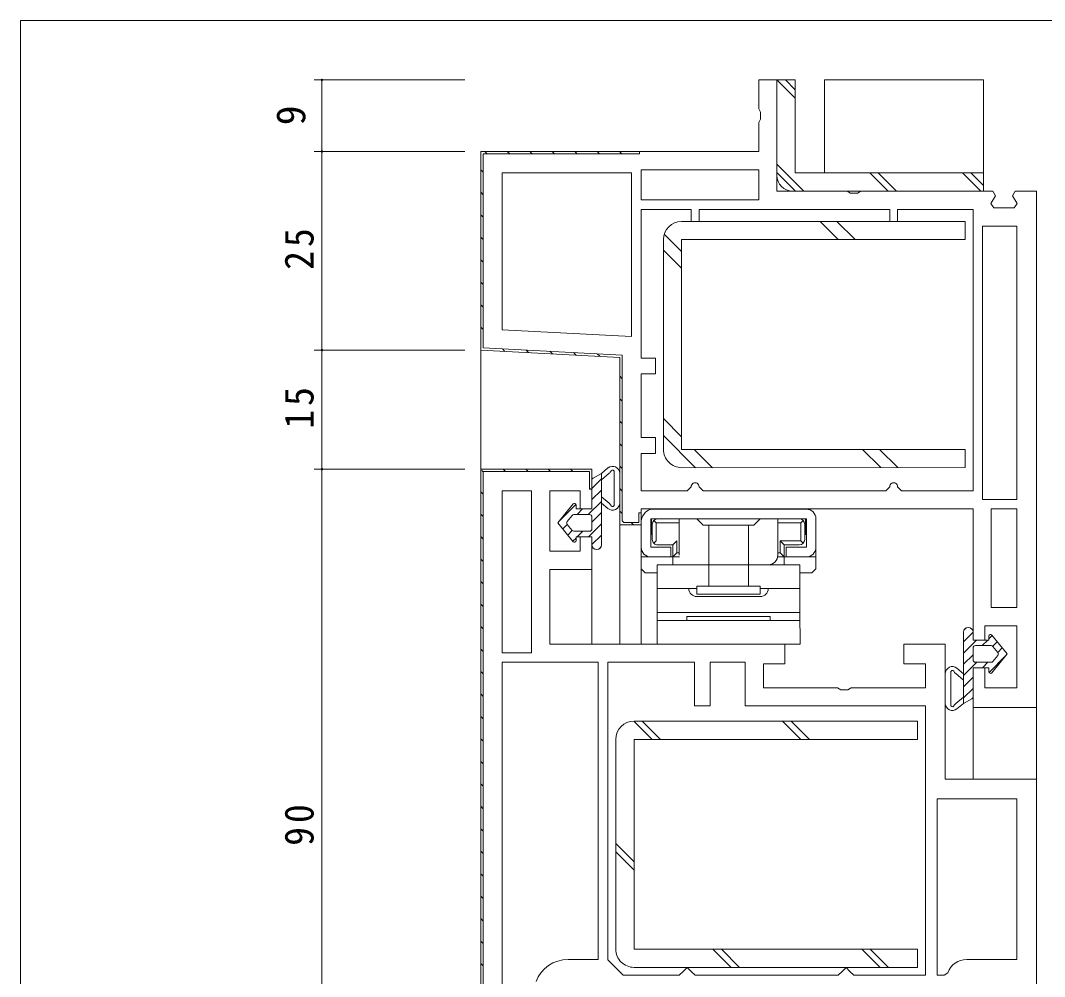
# Model space of a CAD drawing. Units: millimetres on the paper. Extents: x -420 to 373, y -297 to 267.
# Drawn here: x -417.7 to -288.7, y 144.1 to 264.4 of the extents above; entities that cross this region are included whole.
import ezdxf
from ezdxf.enums import TextEntityAlignment as Align

# ---------------------------------------------------------------- set-up
doc = ezdxf.new("R2010")
doc.units = ezdxf.units.MM
for name, color, linetype, lineweight in [('0-1_YKK_ZWAK', 7, 'Continuous', 9), ('0-3_YKK_12', 2, 'Continuous', 9), ('0-4_YKK_D', 6, 'Continuous', 9), ('0-6_YKK_13', 4, 'Continuous', 9), ('0-7_YKK_11', 7, 'Continuous', 9)]:
    doc.layers.add(name, color=color, linetype=linetype, lineweight=lineweight)
doc.styles.add('ＭＳ ゴシック', font='')
doc.styles.get('ＭＳ ゴシック').set_extended_font_data('MS Gothic')

msp = doc.modelspace()

# ---------------------------------------------------------------- linework, layer by layer
at = {"layer": '0-1_YKK_ZWAK'}
for p in [(-417.7, -260.6), (352.3, 264.4)]:
    msp.add_line(p, (-417.7, 264.4), dxfattribs=at)
at = {"layer": '0-3_YKK_12'}
for p, q in [((-359.731, 223.388), (-359.731, 4.022)), ((-342.231, 201.414), (-342.231, 185.914)), ((-339.531, 201.414), (-339.531, 185.914)), ((-345.731, 195.814), (-345.731, 185.914)), ((-297.731, 178.414), (-297.731, 168.914)), ((-289.731, 178.414), (-289.731, 4.022))]:
    msp.add_line(p, q, dxfattribs=at)
at = {"layer": '0-4_YKK_D'}
for p, q in [((-361.725, 256.914), (-380.731, 256.914)), ((-379.731, 256.914), (-379.731, 247.914)), ((-361.725, 247.914), (-380.731, 247.914)), ((-361.725, 247.914), (-380.731, 247.914)), ((-379.731, 247.914), (-379.731, 222.914)), ((-361.725, 222.914), (-380.731, 222.914)), ((-361.725, 222.914), (-380.731, 222.914)), ((-379.731, 222.914), (-379.731, 207.914)), ((-361.725, 207.914), (-380.731, 207.914)), ((-361.725, 207.914), (-380.731, 207.914)), ((-379.731, 207.914), (-379.731, 117.914))]:
    msp.add_line(p, q, dxfattribs=at)
for centre, start, end in [((-379.731, 256.914), 90, 270), ((-379.731, 256.914), 270, 90), ((-379.731, 247.914), 90, 270), ((-379.731, 247.914), 90, 270), ((-379.731, 247.914), 270, 90), ((-379.731, 247.914), 270, 90), ((-379.731, 222.914), 90, 270), ((-379.731, 222.914), 90, 270), ((-379.731, 222.914), 270, 90), ((-379.731, 222.914), 270, 90), ((-379.731, 207.914), 90, 270), ((-379.731, 207.914), 90, 270), ((-379.731, 207.914), 270, 90), ((-379.731, 207.914), 270, 90)]:
    msp.add_arc(centre, 0.106, start, end, dxfattribs=at)
at = {"layer": '0-6_YKK_13'}
for p, q in [((-322.431, 256.914), (-320.131, 256.914)), ((-322.431, 244.914), (-322.431, 256.914)), ((-322.431, 256.914), (-320.131, 254.614)), ((-321.369, 256.914), (-320.131, 255.675)), ((-320.131, 256.914), (-320.131, 245.214)), ((-316.431, 256.914), (-316.431, 245.214)), ((-322.431, 246.308), (-319.036, 242.914)), ((-322.431, 245.247), (-320.098, 242.914)), ((-320.131, 245.214), (-296.431, 245.214)), ((-310.731, 245.214), (-308.431, 242.914)), ((-309.669, 245.214), (-307.369, 242.914)), ((-299.063, 245.214), (-296.763, 242.914)), ((-298.002, 245.214), (-296.431, 243.643)), ((-296.431, 245.214), (-296.431, 242.914)), ((-296.431, 242.914), (-320.431, 242.914)), ((-317.005, 239.114), (-314.705, 236.814)), ((-314.882, 239.114), (-312.582, 236.814)), ((-336.621, 237.518), (-334.431, 235.328)), ((-336.731, 210.413), (-336.731, 236.813)), ((-336.731, 235.505), (-334.431, 233.205)), ((-336.731, 214.294), (-334.431, 211.994)), ((-336.731, 212.171), (-332.673, 208.113)), ((-332.85, 210.413), (-330.55, 208.113)), ((-311.638, 210.414), (-309.338, 208.114)), ((-309.515, 210.414), (-307.215, 208.114)), ((-345.731, 205.501), (-344.531, 206.701)), ((-345.731, 206.542), (-345.73, 202.914)), ((-344.531, 206.581), (-343.551, 207.408)), ((-344.53, 198.414), (-344.531, 207.381)), ((-342.931, 203.419), (-342.931, 207.626)), ((-342.231, 203.652), (-342.231, 207.386)), ((-345.731, 204.086), (-344.531, 205.287)), ((-346.189, 202.214), (-344.531, 203.872)), ((-344.531, 204.456), (-343.551, 203.629)), ((-350.03, 201.164), (-348.089, 203.54)), ((-349.866, 201.365), (-347.745, 203.486)), ((-347.731, 203.412), (-347.73, 202.914)), ((-347.73, 202.914), (-345.73, 202.914)), ((-347.603, 202.214), (-346.903, 202.914)), ((-344.531, 203.657), (-343.71, 202.963)), ((-338.327, 202.886), (-318.727, 202.886)), ((-348.229, 202.104), (-348.842, 201.354)), ((-347.997, 202.214), (-346.03, 202.214)), ((-345.73, 201.258), (-344.53, 202.458)), ((-345.73, 201.914), (-345.73, 200.414)), ((-338.327, 201.686), (-318.727, 201.686)), ((-338.327, 198.086), (-338.327, 201.686)), ((-338.227, 201.686), (-336.227, 201.686)), ((-338.227, 201.686), (-338.227, 199.686)), ((-337.627, 201.186), (-337.922, 201.481)), ((-319.627, 201.686), (-337.427, 201.686)), ((-334.727, 197.086), (-334.727, 201.686)), ((-331.727, 200.886), (-332.527, 201.686)), ((-332.122, 201.686), (-324.931, 201.686)), ((-325.327, 200.886), (-324.527, 201.686)), ((-322.327, 197.086), (-322.327, 201.686)), ((-320.827, 201.686), (-318.827, 201.686)), ((-318.827, 199.686), (-318.827, 201.686)), ((-318.727, 198.086), (-318.727, 201.686)), ((-317.527, 201.686), (-317.527, 198.086)), ((-350.03, 201.164), (-348.089, 198.788)), ((-349.411, 200.406), (-348.842, 200.974)), ((-348.842, 200.974), (-348.229, 200.224)), ((-348.775, 199.627), (-348.205, 200.198)), ((-346.03, 200.114), (-347.997, 200.114)), ((-347.574, 199.414), (-346.874, 200.114)), ((-346.16, 199.414), (-344.53, 201.044)), ((-339.527, 198.086), (-339.527, 201.186)), ((-338.127, 199.086), (-338.127, 200.986)), ((-337.627, 201.186), (-334.727, 201.186)), ((-337.627, 198.886), (-337.627, 201.186)), ((-331.727, 200.886), (-325.327, 200.886)), ((-331.027, 200.886), (-326.027, 200.886)), ((-331.027, 193.186), (-331.027, 200.886)), ((-326.027, 193.186), (-326.027, 200.886)), ((-319.427, 198.886), (-319.427, 201.186)), ((-318.927, 199.086), (-318.927, 200.986)), ((-348.139, 198.849), (-347.73, 199.258)), ((-347.73, 199.414), (-347.73, 198.916)), ((-347.73, 199.414), (-345.73, 199.414)), ((-345.73, 199.414), (-345.73, 198.414)), ((-345.729, 198.43), (-344.53, 199.63)), ((-338.327, 199.686), (-338.127, 199.686)), ((-337.627, 198.886), (-337.922, 198.591)), ((-335.527, 198.386), (-335.027, 198.886)), ((-335.027, 197.386), (-335.027, 198.886)), ((-319.427, 198.886), (-322.027, 198.886)), ((-321.527, 198.386), (-322.027, 198.886)), ((-319.427, 198.886), (-319.132, 198.591)), ((-318.927, 199.686), (-318.727, 199.686)), ((-317.527, 196.386), (-317.527, 199.686)), ((-344.874, 197.871), (-344.587, 198.158)), ((-335.777, 198.086), (-338.327, 198.086)), ((-335.527, 198.386), (-337.427, 198.386)), ((-335.777, 196.886), (-335.777, 198.086)), ((-335.527, 195.886), (-335.527, 198.386)), ((-322.327, 197.386), (-322.027, 197.386)), ((-321.527, 195.886), (-321.527, 198.386)), ((-319.627, 198.386), (-321.527, 198.386)), ((-318.727, 198.086), (-321.277, 198.086)), ((-321.277, 196.886), (-321.277, 198.086)), ((-339.527, 196.886), (-334.71, 196.886)), ((-339.527, 196.886), (-339.527, 195.386)), ((-338.327, 196.886), (-335.777, 196.886)), ((-322.343, 196.886), (-317.527, 196.886)), ((-321.277, 196.886), (-318.727, 196.886)), ((-339.527, 195.386), (-339.027, 194.886)), ((-339.027, 194.886), (-337.527, 194.886)), ((-319.527, 195.886), (-337.527, 195.886)), ((-337.527, 195.886), (-337.527, 189.89)), ((-319.527, 189.89), (-319.527, 195.886)), ((-337.527, 192.886), (-332.527, 192.886)), ((-332.527, 193.186), (-324.527, 193.186)), ((-324.527, 193.186), (-324.527, 192.186)), ((-324.527, 192.886), (-319.527, 192.886)), ((-324.527, 191.886), (-332.527, 191.886)), ((-337.526, 185.914), (-337.527, 189.89)), ((-337.527, 189.89), (-319.527, 189.89)), ((-337.527, 189.89), (-319.527, 189.89)), ((-319.527, 189.89), (-319.526, 185.914)), ((-337.526, 188.89), (-319.526, 188.89)), ((-323.276, 188.89), (-323.277, 189.39)), ((-298.931, 187.414), (-298.93, 178.447)), ((-297.732, 187.397), (-298.931, 186.198)), ((-298.587, 187.957), (-298.874, 187.67)), ((-297.731, 186.414), (-297.731, 187.414)), ((-293.431, 184.664), (-295.372, 187.04)), ((-319.526, 185.914), (-337.526, 185.914)), ((-297.301, 186.414), (-298.931, 184.784)), ((-295.731, 186.414), (-297.731, 186.414)), ((-295.887, 186.414), (-296.587, 185.714)), ((-295.322, 186.979), (-295.731, 186.57)), ((-295.731, 186.414), (-295.731, 186.912)), ((-294.686, 186.2), (-295.256, 185.63)), ((-297.731, 184.57), (-298.931, 183.37)), ((-297.731, 183.914), (-297.731, 185.414)), ((-297.431, 185.714), (-295.464, 185.714)), ((-293.595, 184.463), (-295.716, 182.342)), ((-293.431, 184.664), (-295.372, 182.288)), ((-294.619, 184.854), (-295.232, 185.604)), ((-295.232, 183.724), (-294.619, 184.474)), ((-294.05, 185.422), (-294.619, 184.854)), ((-297.272, 183.614), (-298.931, 181.956)), ((-295.464, 183.614), (-297.431, 183.614)), ((-295.858, 183.614), (-296.558, 182.914)), ((-301.231, 182.176), (-301.231, 178.442)), ((-300.53, 182.409), (-300.53, 178.202)), ((-298.931, 181.372), (-299.915, 182.199)), ((-298.931, 182.171), (-299.756, 182.865)), ((-295.731, 182.914), (-297.731, 182.914)), ((-297.73, 179.286), (-297.731, 182.914)), ((-295.731, 182.416), (-295.731, 182.914)), ((-297.731, 181.741), (-298.93, 180.541)), ((-297.73, 180.327), (-298.93, 179.127)), ((-298.93, 179.246), (-299.914, 178.419)), ((-338.148, 173.913), (-340.448, 176.213)), ((-340.431, 176.213), (-304.731, 176.214)), ((-337.086, 173.913), (-339.386, 176.213)), ((-319.41, 173.914), (-321.71, 176.214)), ((-318.349, 173.914), (-320.648, 176.214)), ((-304.731, 176.214), (-304.731, 173.914)), ((-342.73, 147.513), (-342.731, 173.913)), ((-304.731, 173.914), (-340.431, 173.913)), ((-340.431, 173.913), (-340.43, 147.513)), ((-340.431, 158.519), (-342.731, 160.819)), ((-340.431, 157.458), (-342.731, 159.758)), ((-340.43, 147.513), (-304.73, 147.514)), ((-328.186, 145.214), (-330.486, 147.513)), ((-327.125, 145.214), (-329.425, 147.513)), ((-309.449, 145.214), (-311.749, 147.514)), ((-308.387, 145.214), (-310.687, 147.514)), ((-304.73, 147.514), (-304.73, 145.214)), ((-304.73, 145.214), (-340.43, 145.213))]:
    msp.add_line(p, q, dxfattribs=at)
for points in [[(-316.431, 256.914), (-296.431, 256.914), (-296.431, 245.214)], [(-334.431, 239.113), (-298.731, 239.114), (-298.731, 236.814), (-334.431, 236.813), (-334.431, 210.413), (-298.731, 210.414), (-298.73, 208.114), (-334.431, 208.113)], [(-345.576, 206.804), (-344.531, 207.381), (-343.71, 208.075)], [(-322.327, 201.186), (-319.427, 201.186), (-319.132, 201.481)], [(-321.527, 196.886), (-322.027, 197.386), (-322.027, 198.886)], [(-335.527, 196.886), (-335.027, 197.386), (-334.727, 197.386)], [(-317.527, 196.886), (-317.527, 195.386), (-318.027, 194.886), (-319.527, 194.886)], [(-332.527, 193.186), (-332.527, 192.186), (-324.527, 192.186)], [(-333.776, 188.89), (-333.777, 189.39), (-323.277, 189.39)], [(-297.885, 179.024), (-298.93, 178.447), (-299.756, 177.753)]]:
    msp.add_lwpolyline(points, dxfattribs=at)
for centre, radius, start, end in [((-320.431, 244.914), 2, 180, 270), ((-334.431, 236.813), 2.3, 90.00151, 180.00151), ((-334.431, 210.413), 2.3, 180.00151, 270.00151), ((-343.127, 207.389), 0.897, 359.80255, 130.11365), ((-344.195, 208.174), 1, 310.04936, 332.44691), ((-343.131, 207.619), 0.2, 334.72615, 152.44691), ((-345.431, 206.542), 0.3, 118.8896, 180.00302), ((-347.933, 203.412), 0.202, 0.00302, 140.75041), ((-343.131, 203.652), 0.9, 229.95668, 0.00302), ((-344.195, 202.864), 1, 27.55913, 49.95668), ((-343.131, 203.419), 0.2, 207.55913, 25.27989), ((-337.812, 201.249), 1.716, 107.45262, 182.1152), ((-318.727, 201.686), 1.2, 0.00151, 90.00151), ((-348.61, 201.164), 0.3, 140.75041, 219.25562), ((-347.997, 201.914), 0.3, 90.00302, 140.75041), ((-346.03, 201.914), 0.3, 0.00302, 90.00302), ((-337.427, 200.986), 0.7, 90.00151, 180.00151), ((-319.627, 200.986), 0.7, 0.00151, 90.00151), ((-347.997, 200.414), 0.3, 219.25562, 270.00302), ((-346.03, 200.414), 0.3, 270.00302, 0.00302), ((-347.932, 198.916), 0.202, 219.25562, 0.00302), ((-337.427, 199.086), 0.7, 180.00151, 270.00151), ((-319.627, 199.086), 0.7, 270.00151, 0.00151), ((-345.13, 198.414), 0.6, 180.00302, 0.00302), ((-338.327, 198.086), 1.2, 180.00151, 270.00151), ((-318.727, 198.086), 1.2, 270.00151, 0.00151), ((-323.527, 197.086), 1.2, 270.00151, 0.00151), ((-332.527, 192.886), 1, 180.00151, 270.00151), ((-324.527, 192.886), 1, 270.00151, 0.00151), ((-298.331, 187.414), 0.6, 0.00302, 180.00302), ((-295.529, 186.912), 0.202, 39.25562, 180.00302), ((-297.431, 185.414), 0.3, 90.00302, 180.00302), ((-295.464, 185.414), 0.3, 39.25562, 90.00302), ((-294.851, 184.664), 0.3, 320.75041, 39.25562), ((-297.431, 183.914), 0.3, 180.00302, 270.00302), ((-295.464, 183.914), 0.3, 270.00302, 320.75041), ((-300.334, 182.179), 0.897, 49.89241, 180.20349), ((-300.33, 182.409), 0.2, 27.55913, 205.27989), ((-299.275, 182.948), 0.986, 206.94604, 229.50815), ((-295.528, 182.416), 0.202, 180.00302, 320.75041), ((-298.03, 179.286), 0.3, 298.8896, 0.00302), ((-300.334, 178.439), 0.897, 179.80255, 310.11365), ((-300.33, 178.209), 0.2, 154.72615, 332.44691), ((-299.274, 177.67), 0.986, 130.49794, 153.06003), ((-340.431, 173.913), 2.3, 90.00151, 180.00151), ((-340.43, 147.513), 2.3, 180.00151, 270.00151)]:
    msp.add_arc(centre, radius, start, end, dxfattribs=at)
at = {"layer": '0-7_YKK_11'}
for p, q in [((-359.231, 247.914), (-339.731, 247.914)), ((-359.216, 247.914), (-358.916, 247.614)), ((-356.387, 247.914), (-356.087, 247.614)), ((-353.559, 247.914), (-353.259, 247.614)), ((-350.731, 247.914), (-350.431, 247.614)), ((-347.902, 247.914), (-347.602, 247.614)), ((-345.074, 247.914), (-344.774, 247.614)), ((-342.245, 247.914), (-341.945, 247.614)), ((-339.731, 247.914), (-339.731, 247.614)), ((-359.731, 245.6), (-359.431, 245.3)), ((-340.731, 245.214), (-340.731, 224.622)), ((-359.731, 242.772), (-359.431, 242.472)), ((-324.731, 241.814), (-339.531, 241.814)), ((-359.731, 239.943), (-359.431, 239.643)), ((-297.731, 205.214), (-297.731, 240.614)), ((-296.531, 204.114), (-296.531, 238.514)), ((-359.731, 237.115), (-359.431, 236.815)), ((-359.731, 234.287), (-359.431, 233.986)), ((-359.731, 231.458), (-359.431, 231.158)), ((-359.731, 228.63), (-359.431, 228.33)), ((-359.731, 225.801), (-359.431, 225.501)), ((-357.001, 223.071), (-356.684, 222.754)), ((-354.016, 222.915), (-353.699, 222.598)), ((-351.031, 222.758), (-350.714, 222.441)), ((-348.046, 222.602), (-347.729, 222.285)), ((-345.061, 222.446), (-344.744, 222.129)), ((-342.231, 219.615), (-341.931, 219.315)), ((-342.231, 216.787), (-341.931, 216.486)), ((-342.231, 213.958), (-341.931, 213.658)), ((-342.231, 211.13), (-341.931, 210.83)), ((-359.584, 207.767), (-359.372, 207.555)), ((-356.902, 207.914), (-356.602, 207.614)), ((-354.074, 207.914), (-353.774, 207.614)), ((-351.245, 207.914), (-350.945, 207.614)), ((-348.417, 207.914), (-348.117, 207.614)), ((-342.231, 208.301), (-341.931, 208.001)), ((-359.731, 205.085), (-359.431, 204.785)), ((-353.331, 205.214), (-353.331, 184.814)), ((-346.031, 205.528), (-345.917, 205.414)), ((-342.231, 205.473), (-341.931, 205.173)), ((-342.231, 202.644), (-341.931, 202.344)), ((-295.431, 190.514), (-295.431, 202.914)), ((-359.731, 202.257), (-359.431, 201.957)), ((-341.731, 201.214), (-339.831, 201.214)), ((-340.8, 201.214), (-340.5, 200.914)), ((-359.731, 199.429), (-359.431, 199.129)), ((-359.731, 196.6), (-359.431, 196.3)), ((-359.731, 193.772), (-359.431, 193.472)), ((-359.731, 190.943), (-359.431, 190.643)), ((-359.731, 188.115), (-359.431, 187.815)), ((-359.731, 185.286), (-359.431, 184.986)), ((-357.031, 143.114), (-357.031, 183.614)), ((-343.731, 183.614), (-343.731, 146.167)), ((-359.731, 182.458), (-359.431, 182.158)), ((-359.731, 179.63), (-359.431, 179.33)), ((-359.731, 176.801), (-359.431, 176.501)), ((-359.731, 173.973), (-359.431, 173.673)), ((-359.731, 171.144), (-359.431, 170.844)), ((-359.731, 168.316), (-359.431, 168.016)), ((-302.231, 144.214), (-302.231, 166.414)), ((-359.731, 165.488), (-359.431, 165.188)), ((-359.731, 162.659), (-359.431, 162.359)), ((-359.731, 159.831), (-359.431, 159.531)), ((-359.731, 157.002), (-359.431, 156.702)), ((-359.731, 154.174), (-359.431, 153.874)), ((-359.731, 151.345), (-359.431, 151.045)), ((-359.731, 148.517), (-359.431, 148.217)), ((-359.731, 145.689), (-359.431, 145.388))]:
    msp.add_line(p, q, dxfattribs=at)
for points in [[(-289.731, 242.914), (-289.731, 177.914), (-297.731, 177.914), (-297.731, 182.914), (-296.231, 182.914), (-296.231, 180.414), (-292.231, 180.414), (-292.231, 188.214), (-296.231, 188.214), (-296.231, 186.414), (-297.731, 186.414), (-297.731, 202.914), (-339.531, 202.914), (-339.531, 200.914), (-342.231, 200.914), (-342.231, 221.997), (-359.731, 222.914), (-359.731, 247.914), (-324.731, 247.914), (-324.731, 251.548), (-324.481, 251.981), (-324.481, 252.847), (-324.731, 253.28), (-324.731, 256.914), (-322.431, 256.914), (-322.431, 242.914), (-313.597, 242.914), (-313.164, 242.664), (-312.298, 242.664), (-311.865, 242.914), (-295.253, 242.914), (-294.89, 242.35), (-295.472, 241.377), (-295.109, 240.814), (-292.553, 240.814), (-292.19, 241.377), (-292.772, 242.35), (-292.409, 242.914)], [(-340.731, 245.214), (-340.731, 224.622), (-357.031, 225.476), (-357.031, 245.214)], [(-324.731, 241.814), (-339.531, 241.814), (-339.531, 245.614), (-324.731, 245.614)], [(-296.531, 204.114), (-296.531, 238.514), (-292.231, 238.514), (-292.231, 204.114)], [(-353.331, 205.214), (-353.331, 184.814), (-357.031, 184.814), (-357.031, 205.214)], [(-295.431, 190.514), (-295.431, 202.914), (-292.231, 202.914), (-292.231, 190.514)], [(-343.731, 183.614), (-343.731, 146.167), (-341.778, 144.214), (-334.731, 144.214), (-334.231, 144.714), (-333.731, 145.214), (-333.231, 144.714), (-332.731, 144.214), (-314.731, 144.214), (-314.231, 144.714), (-313.731, 145.214), (-313.231, 144.714), (-312.731, 144.214), (-303.731, 144.214), (-303.731, 178.114), (-326.431, 178.114), (-326.431, 183.614), (-330.831, 183.614), (-330.831, 178.114), (-332.831, 178.114), (-332.831, 183.614)]]:
    msp.add_lwpolyline(points, close=True, dxfattribs=at)
for points in [[(-339.731, 247.614), (-359.431, 247.614), (-359.431, 223.199), (-341.931, 222.281), (-341.931, 201.414), (-341.731, 201.214)], [(-297.731, 205.214), (-297.731, 240.614), (-307.231, 240.614), (-307.231, 239.114), (-308.231, 239.114), (-308.231, 240.614), (-332.231, 240.614), (-332.231, 239.114), (-333.231, 239.114), (-333.231, 240.614), (-339.531, 240.614), (-339.531, 221.914), (-337.731, 221.914), (-337.731, 219.914), (-339.531, 219.914), (-339.531, 211.914), (-337.731, 211.914), (-337.731, 209.914), (-339.531, 209.914), (-339.531, 205.214), (-333.731, 205.214), (-333.231, 205.714)], [(-359.731, 207.914), (-359.731, 117.914), (-351.731, 117.914), (-351.731, 122.914), (-353.231, 122.914), (-353.231, 120.614), (-357.031, 120.614), (-357.031, 128.214), (-353.231, 128.214), (-353.231, 126.414), (-351.731, 126.414), (-351.731, 132.914), (-349.841, 136.187), (-349.972, 136.414), (-351.731, 136.414), (-351.731, 138.914), (-350.658, 142.489)], [(-289.731, 137.914), (-289.731, 168.914), (-301.231, 168.914), (-301.231, 185.914), (-306.431, 185.914), (-306.431, 183.414), (-303.731, 183.414), (-303.731, 180.414), (-313.065, 180.414), (-313.498, 180.164), (-314.364, 180.164), (-314.797, 180.414), (-324.131, 180.414), (-324.131, 183.414), (-321.431, 183.414), (-321.431, 185.914), (-351.031, 185.914), (-351.031, 195.314), (-345.731, 195.314), (-345.731, 199.414), (-347.231, 199.414), (-347.231, 197.614), (-351.031, 197.614), (-351.031, 205.214), (-347.231, 205.214), (-347.231, 202.914), (-345.731, 202.914), (-345.731, 207.914), (-359.731, 207.914)], [(-351.731, 118.414), (-351.731, 120.414), (-352.031, 120.414), (-352.031, 118.214), (-359.431, 118.214), (-359.431, 207.614), (-346.031, 207.614), (-346.031, 205.414), (-345.731, 205.414), (-345.731, 207.414)], [(-332.231, 205.714), (-331.731, 205.214), (-308.731, 205.214), (-308.231, 205.714)], [(-307.231, 205.714), (-306.731, 205.214), (-297.731, 205.214)], [(-341.731, 201.214), (-339.831, 201.214), (-339.831, 202.414), (-339.531, 202.414)], [(-357.031, 143.114), (-357.031, 183.614), (-344.931, 183.614), (-344.931, 146.214), (-348.743, 146.214)], [(-302.231, 144.214), (-302.231, 166.414), (-292.231, 166.414), (-292.231, 146.214), (-298.531, 146.214)], [(-300.888, 144.547), (-301.359, 144.214), (-302.231, 144.214)]]:
    msp.add_lwpolyline(points, dxfattribs=at)
for centre, radius, start, end in [((-332.731, 205.714), 0.5, 359.99998, 180), ((-307.731, 205.714), 0.5, 359.99998, 180), ((-348.743, 141.914), 4.3, 89.99997, 159.25763), ((-298.531, 143.714), 2.5, 90, 160.52876)]:
    msp.add_arc(centre, radius, start, end, dxfattribs=at)

# ---------------------------------------------------------------- texts
at = {"layer": '0-4_YKK_D', "color": 3, "style": 'ＭＳ ゴシック'}
msp.add_text('9', height=3.666, rotation=90, dxfattribs=at).set_placement((-380.731, 251.214), align=Align.BOTTOM_LEFT)
at = {"layer": '0-4_YKK_D', "color": 3, "char_height": 3.666, "attachment_point": 7, "rotation": 90, "style": 'ＭＳ ゴシック'}
for s, insert in [('\\T1.21;\\W0.95;25', (-380.731, 233.014)), ('\\T1.21;\\W0.95;15', (-380.731, 213.014)), ('\\T1.21;\\W0.95;90', (-380.731, 160.514))]:
    msp.add_mtext(s, dxfattribs=dict(at, insert=insert))

doc.saveas('drawing.dxf')
